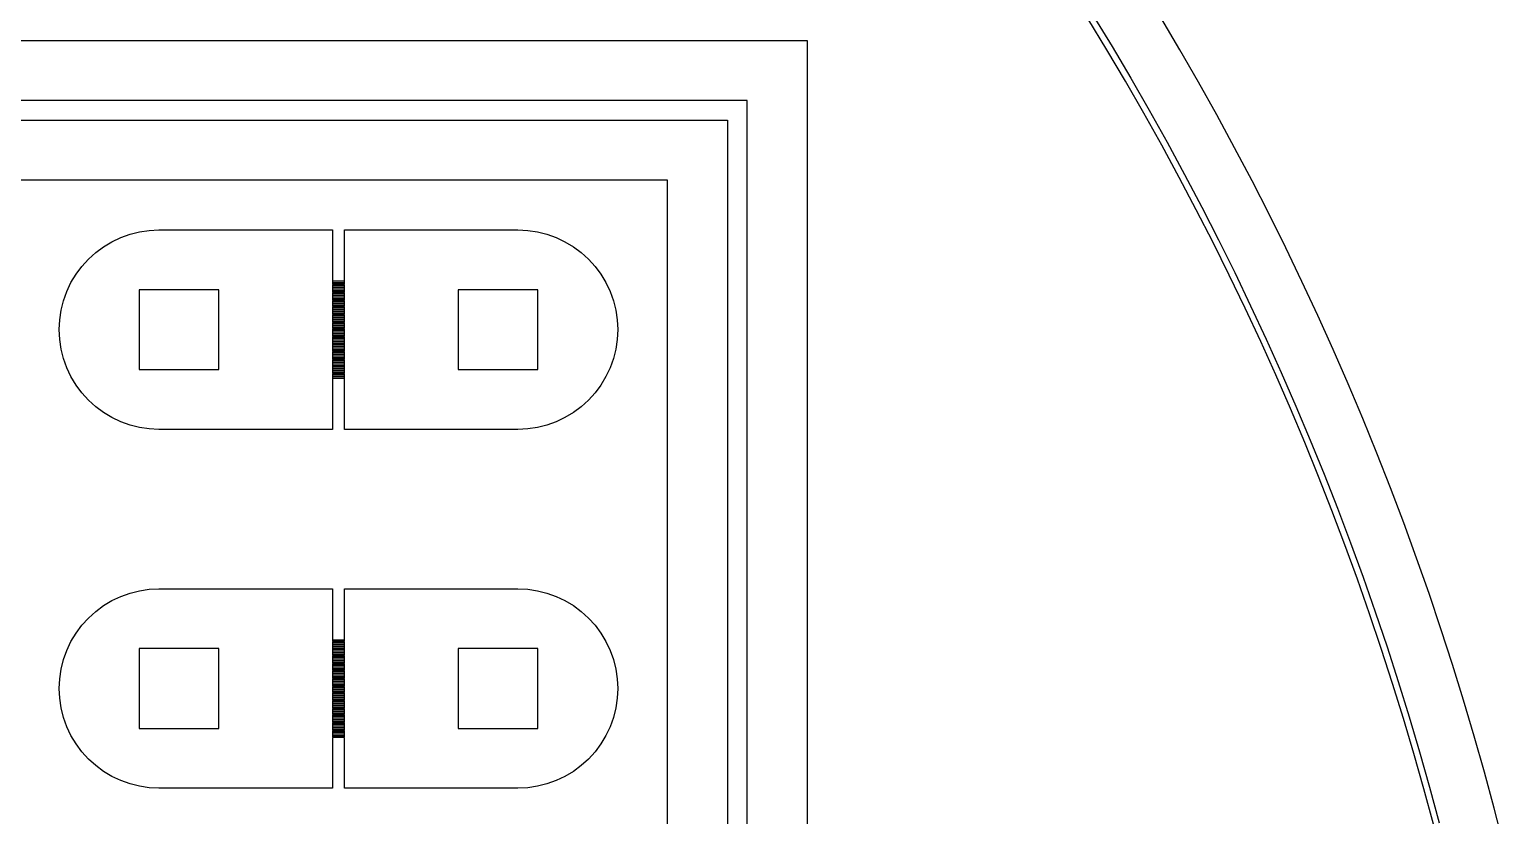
# Model space of a CAD drawing. Extents: x -17 to 130, y -40 to 112.
# Drawn here: x 91.25 to 128.21, y 55.32 to 75.03 of the extents above; entities that cross this region are included whole.
import ezdxf

# ---------------------------------------------------------------- set-up
doc = ezdxf.new("R2010")
doc.units = 0

msp = doc.modelspace()

# ---------------------------------------------------------------- linework, layer by layer
for p, q in [((117.915, 75.3836), (118.394, 74.5963)), ((118.265, 74.5191), (117.788, 75.3049)), ((120.094, 74.5207), (119.616, 75.3289)), ((-2.75, 74.75), (110.75, 74.75)), ((110.75, 74.75), (110.75, -2.75)), ((118.733, 73.7276), (118.265, 74.5191)), ((118.394, 74.5963), (118.863, 73.8031)), ((120.562, 73.7067), (120.094, 74.5207)), ((119.191, 72.9304), (118.733, 73.7276)), ((118.863, 73.8031), (119.322, 73.0043)), ((121.019, 72.8871), (120.562, 73.7067)), ((109.25, 73.25), (-1.25, 73.25)), ((109.25, -1.25), (109.25, 73.25)), ((119.64, 72.1276), (119.191, 72.9304)), ((119.322, 73.0043), (119.771, 72.1999)), ((121.467, 72.0618), (121.019, 72.8871)), ((-0.75, 72.75), (108.75, 72.75)), ((108.75, 72.75), (108.75, -0.75)), ((120.078, 71.3194), (119.64, 72.1276)), ((119.771, 72.1999), (120.21, 71.3901)), ((121.904, 71.2312), (121.467, 72.0618)), ((120.506, 70.5059), (120.078, 71.3194)), ((120.21, 71.3901), (120.64, 70.5749)), ((107.25, 71.25), (0.75, 71.25)), ((107.25, 0.75), (107.25, 71.25)), ((122.332, 70.3953), (121.904, 71.2312)), ((120.925, 69.6871), (120.506, 70.5059)), ((120.64, 70.5749), (121.059, 69.7546)), ((122.749, 69.5541), (122.332, 70.3953)), ((93.5433, 69.8097), (93.7743, 69.8923)), ((93.7743, 69.8923), (94.0123, 69.952)), ((94.0123, 69.952), (94.255, 69.988)), ((94.255, 69.988), (94.5, 70)), ((94.5, 70), (98.85, 70)), ((98.85, 70), (98.85, 68.725)), ((99.15, 68.725), (99.15, 70)), ((99.15, 70), (103.5, 70)), ((103.5, 70), (103.745, 69.988)), ((103.745, 69.988), (103.988, 69.952)), ((103.988, 69.952), (104.226, 69.8923)), ((104.226, 69.8923), (104.457, 69.8097)), ((92.914, 69.4325), (93.1111, 69.5787)), ((93.1111, 69.5787), (93.3215, 69.7048)), ((93.3215, 69.7048), (93.5433, 69.8097)), ((104.457, 69.8097), (104.678, 69.7048)), ((104.678, 69.7048), (104.889, 69.5787)), ((104.889, 69.5787), (105.086, 69.4325)), ((121.333, 68.8633), (120.925, 69.6871)), ((121.059, 69.7546), (121.468, 68.9291)), ((123.155, 68.708), (122.749, 69.5541)), ((92.5675, 69.086), (92.7322, 69.2678)), ((92.7322, 69.2678), (92.914, 69.4325)), ((105.086, 69.4325), (105.268, 69.2678)), ((105.268, 69.2678), (105.433, 69.086)), ((92.2952, 68.6785), (92.4213, 68.8889)), ((92.4213, 68.8889), (92.5675, 69.086)), ((105.433, 69.086), (105.579, 68.8889)), ((105.579, 68.8889), (105.705, 68.6785)), ((121.731, 68.0346), (121.333, 68.8633)), ((121.468, 68.9291), (121.867, 68.0987)), ((92.1077, 68.2257), (92.1903, 68.4567)), ((92.1903, 68.4567), (92.2952, 68.6785)), ((96, 68.5), (94, 68.5)), ((94, 68.5), (94, 66.5)), ((96, 66.5), (96, 68.5)), ((98.85, 68.725), (99.15, 68.725)), ((99.15, 68.715), (98.85, 68.715)), ((98.85, 68.715), (98.85, 68.685)), ((98.85, 68.685), (99.15, 68.685)), ((99.15, 68.675), (98.85, 68.675)), ((98.85, 68.675), (98.85, 68.645)), ((98.85, 68.645), (99.15, 68.645)), ((99.15, 68.635), (98.85, 68.635)), ((98.85, 68.635), (98.85, 68.605)), ((98.85, 68.605), (99.15, 68.605)), ((99.15, 68.595), (98.85, 68.595)), ((98.85, 68.595), (98.85, 68.565)), ((98.85, 68.565), (99.15, 68.565)), ((99.15, 68.555), (98.85, 68.555)), ((98.85, 68.555), (98.85, 68.525)), ((98.85, 68.525), (99.15, 68.525)), ((99.15, 68.515), (98.85, 68.515)), ((98.85, 68.515), (98.85, 68.485)), ((98.85, 68.485), (99.15, 68.485)), ((99.15, 68.475), (98.85, 68.475)), ((98.85, 68.475), (98.85, 68.445)), ((98.85, 68.445), (99.15, 68.445)), ((99.15, 68.435), (98.85, 68.435)), ((98.85, 68.435), (98.85, 68.405)), ((98.85, 68.405), (99.15, 68.405)), ((99.15, 68.395), (98.85, 68.395)), ((98.85, 68.395), (98.85, 68.365)), ((98.85, 68.365), (99.15, 68.365)), ((99.15, 68.685), (99.15, 68.715)), ((99.15, 68.645), (99.15, 68.675)), ((99.15, 68.605), (99.15, 68.635)), ((99.15, 68.565), (99.15, 68.595)), ((99.15, 68.525), (99.15, 68.555)), ((99.15, 68.485), (99.15, 68.515)), ((99.15, 68.445), (99.15, 68.475)), ((99.15, 68.405), (99.15, 68.435)), ((99.15, 68.365), (99.15, 68.395)), ((104, 68.5), (102, 68.5)), ((102, 68.5), (102, 66.5)), ((104, 66.5), (104, 68.5)), ((105.705, 68.6785), (105.81, 68.4567)), ((105.81, 68.4567), (105.892, 68.2257)), ((123.551, 67.8569), (123.155, 68.708)), ((92.048, 67.9877), (92.1077, 68.2257)), ((99.15, 68.355), (98.85, 68.355)), ((98.85, 68.355), (98.85, 68.325)), ((98.85, 68.325), (99.15, 68.325)), ((99.15, 68.315), (98.85, 68.315)), ((98.85, 68.315), (98.85, 68.285)), ((98.85, 68.285), (99.15, 68.285)), ((99.15, 68.275), (98.85, 68.275)), ((98.85, 68.275), (98.85, 68.245)), ((98.85, 68.245), (99.15, 68.245)), ((99.15, 68.235), (98.85, 68.235)), ((98.85, 68.235), (98.85, 68.205)), ((98.85, 68.205), (99.15, 68.205)), ((99.15, 68.195), (98.85, 68.195)), ((98.85, 68.195), (98.85, 68.165)), ((98.85, 68.165), (99.15, 68.165)), ((99.15, 68.155), (98.85, 68.155)), ((98.85, 68.155), (98.85, 68.125)), ((98.85, 68.125), (99.15, 68.125)), ((99.15, 68.115), (98.85, 68.115)), ((98.85, 68.115), (98.85, 68.085)), ((98.85, 68.085), (99.15, 68.085)), ((99.15, 68.075), (98.85, 68.075)), ((98.85, 68.075), (98.85, 68.045)), ((98.85, 68.045), (99.15, 68.045)), ((99.15, 68.035), (98.85, 68.035)), ((98.85, 68.035), (98.85, 68.005)), ((98.85, 68.005), (99.15, 68.005)), ((99.15, 67.995), (98.85, 67.995)), ((98.85, 67.995), (98.85, 67.965)), ((99.15, 68.325), (99.15, 68.355)), ((99.15, 68.285), (99.15, 68.315)), ((99.15, 68.245), (99.15, 68.275)), ((99.15, 68.205), (99.15, 68.235)), ((99.15, 68.165), (99.15, 68.195)), ((99.15, 68.125), (99.15, 68.155)), ((99.15, 68.085), (99.15, 68.115)), ((99.15, 68.045), (99.15, 68.075)), ((99.15, 68.005), (99.15, 68.035)), ((99.15, 67.965), (99.15, 67.995)), ((105.892, 68.2257), (105.952, 67.9877)), ((122.119, 67.201), (121.731, 68.0346)), ((121.867, 68.0987), (122.256, 67.2634)), ((92, 67.5), (92.012, 67.745)), ((92.012, 67.745), (92.048, 67.9877)), ((98.85, 67.965), (99.15, 67.965)), ((99.15, 67.955), (98.85, 67.955)), ((98.85, 67.955), (98.85, 67.925)), ((98.85, 67.925), (99.15, 67.925)), ((99.15, 67.915), (98.85, 67.915)), ((98.85, 67.915), (98.85, 67.885)), ((98.85, 67.885), (99.15, 67.885)), ((99.15, 67.875), (98.85, 67.875)), ((98.85, 67.875), (98.85, 67.845)), ((98.85, 67.845), (99.15, 67.845)), ((99.15, 67.835), (98.85, 67.835)), ((98.85, 67.835), (98.85, 67.805)), ((98.85, 67.805), (99.15, 67.805)), ((99.15, 67.795), (98.85, 67.795)), ((98.85, 67.795), (98.85, 67.765)), ((98.85, 67.765), (99.15, 67.765)), ((99.15, 67.755), (98.85, 67.755)), ((98.85, 67.755), (98.85, 67.725)), ((98.85, 67.725), (99.15, 67.725)), ((99.15, 67.715), (98.85, 67.715)), ((98.85, 67.715), (98.85, 67.685)), ((98.85, 67.685), (99.15, 67.685)), ((99.15, 67.675), (98.85, 67.675)), ((98.85, 67.675), (98.85, 67.645)), ((98.85, 67.645), (99.15, 67.645)), ((99.15, 67.635), (98.85, 67.635)), ((98.85, 67.635), (98.85, 67.605)), ((99.15, 67.925), (99.15, 67.955)), ((99.15, 67.885), (99.15, 67.915)), ((99.15, 67.845), (99.15, 67.875)), ((99.15, 67.805), (99.15, 67.835)), ((99.15, 67.765), (99.15, 67.795)), ((99.15, 67.725), (99.15, 67.755)), ((99.15, 67.685), (99.15, 67.715)), ((99.15, 67.645), (99.15, 67.675)), ((99.15, 67.605), (99.15, 67.635)), ((105.952, 67.9877), (105.988, 67.745)), ((105.988, 67.745), (106, 67.5)), ((123.937, 67.001), (123.551, 67.8569)), ((92.012, 67.255), (92, 67.5)), ((92.048, 67.0123), (92.012, 67.255)), ((98.85, 67.605), (99.15, 67.605)), ((99.15, 67.595), (98.85, 67.595)), ((98.85, 67.595), (98.85, 67.565)), ((98.85, 67.565), (99.15, 67.565)), ((99.15, 67.555), (98.85, 67.555)), ((98.85, 67.555), (98.85, 67.525)), ((98.85, 67.525), (99.15, 67.525)), ((99.15, 67.515), (98.85, 67.515)), ((98.85, 67.515), (98.85, 67.485)), ((98.85, 67.485), (99.15, 67.485)), ((99.15, 67.475), (98.85, 67.475)), ((98.85, 67.475), (98.85, 67.445)), ((98.85, 67.445), (99.15, 67.445)), ((99.15, 67.435), (98.85, 67.435)), ((98.85, 67.435), (98.85, 67.405)), ((98.85, 67.405), (99.15, 67.405)), ((99.15, 67.395), (98.85, 67.395)), ((98.85, 67.395), (98.85, 67.365)), ((98.85, 67.365), (99.15, 67.365)), ((99.15, 67.355), (98.85, 67.355)), ((98.85, 67.355), (98.85, 67.325)), ((98.85, 67.325), (99.15, 67.325)), ((99.15, 67.315), (98.85, 67.315)), ((98.85, 67.315), (98.85, 67.285)), ((98.85, 67.285), (99.15, 67.285)), ((99.15, 67.275), (98.85, 67.275)), ((98.85, 67.275), (98.85, 67.245)), ((99.15, 67.565), (99.15, 67.595)), ((99.15, 67.525), (99.15, 67.555)), ((99.15, 67.485), (99.15, 67.515)), ((99.15, 67.445), (99.15, 67.475)), ((99.15, 67.405), (99.15, 67.435)), ((99.15, 67.365), (99.15, 67.395)), ((99.15, 67.325), (99.15, 67.355)), ((99.15, 67.285), (99.15, 67.315)), ((99.15, 67.245), (99.15, 67.275)), ((105.988, 67.255), (105.952, 67.0123)), ((106, 67.5), (105.988, 67.255)), ((122.256, 67.2634), (122.634, 66.4235)), ((92.1077, 66.7743), (92.048, 67.0123)), ((98.85, 67.245), (99.15, 67.245)), ((99.15, 67.235), (98.85, 67.235)), ((98.85, 67.235), (98.85, 67.205)), ((98.85, 67.205), (99.15, 67.205)), ((99.15, 67.195), (98.85, 67.195)), ((98.85, 67.195), (98.85, 67.165)), ((98.85, 67.165), (99.15, 67.165)), ((99.15, 67.155), (98.85, 67.155)), ((98.85, 67.155), (98.85, 67.125)), ((98.85, 67.125), (99.15, 67.125)), ((99.15, 67.115), (98.85, 67.115)), ((98.85, 67.115), (98.85, 67.085)), ((98.85, 67.085), (99.15, 67.085)), ((99.15, 67.075), (98.85, 67.075)), ((98.85, 67.075), (98.85, 67.045)), ((98.85, 67.045), (99.15, 67.045)), ((99.15, 67.035), (98.85, 67.035)), ((98.85, 67.035), (98.85, 67.005)), ((98.85, 67.005), (99.15, 67.005)), ((99.15, 66.995), (98.85, 66.995)), ((98.85, 66.995), (98.85, 66.965)), ((98.85, 66.965), (99.15, 66.965)), ((99.15, 66.955), (98.85, 66.955)), ((98.85, 66.955), (98.85, 66.925)), ((98.85, 66.925), (99.15, 66.925)), ((99.15, 66.915), (98.85, 66.915)), ((98.85, 66.915), (98.85, 66.885)), ((98.85, 66.885), (99.15, 66.885)), ((99.15, 67.205), (99.15, 67.235)), ((99.15, 67.165), (99.15, 67.195)), ((99.15, 67.125), (99.15, 67.155)), ((99.15, 67.085), (99.15, 67.115)), ((99.15, 67.045), (99.15, 67.075)), ((99.15, 67.005), (99.15, 67.035)), ((99.15, 66.965), (99.15, 66.995)), ((99.15, 66.925), (99.15, 66.955)), ((99.15, 66.885), (99.15, 66.915)), ((105.952, 67.0123), (105.892, 66.7743)), ((122.497, 66.3627), (122.119, 67.201)), ((124.312, 66.1404), (123.937, 67.001)), ((92.1903, 66.5433), (92.1077, 66.7743)), ((92.2952, 66.3215), (92.1903, 66.5433)), ((99.15, 66.875), (98.85, 66.875)), ((98.85, 66.875), (98.85, 66.845)), ((98.85, 66.845), (99.15, 66.845)), ((99.15, 66.835), (98.85, 66.835)), ((98.85, 66.835), (98.85, 66.805)), ((98.85, 66.805), (99.15, 66.805)), ((99.15, 66.795), (98.85, 66.795)), ((98.85, 66.795), (98.85, 66.765)), ((98.85, 66.765), (99.15, 66.765)), ((99.15, 66.755), (98.85, 66.755)), ((98.85, 66.755), (98.85, 66.725)), ((98.85, 66.725), (99.15, 66.725)), ((99.15, 66.715), (98.85, 66.715)), ((98.85, 66.715), (98.85, 66.685)), ((98.85, 66.685), (99.15, 66.685)), ((99.15, 66.675), (98.85, 66.675)), ((98.85, 66.675), (98.85, 66.645)), ((98.85, 66.645), (99.15, 66.645)), ((99.15, 66.635), (98.85, 66.635)), ((98.85, 66.635), (98.85, 66.605)), ((98.85, 66.605), (99.15, 66.605)), ((99.15, 66.595), (98.85, 66.595)), ((98.85, 66.595), (98.85, 66.565)), ((98.85, 66.565), (99.15, 66.565)), ((99.15, 66.555), (98.85, 66.555)), ((98.85, 66.555), (98.85, 66.525)), ((98.85, 66.525), (99.15, 66.525)), ((99.15, 66.515), (98.85, 66.515)), ((98.85, 66.515), (98.85, 66.485)), ((99.15, 66.845), (99.15, 66.875)), ((99.15, 66.805), (99.15, 66.835)), ((99.15, 66.765), (99.15, 66.795)), ((99.15, 66.725), (99.15, 66.755)), ((99.15, 66.685), (99.15, 66.715)), ((99.15, 66.645), (99.15, 66.675)), ((99.15, 66.605), (99.15, 66.635)), ((99.15, 66.565), (99.15, 66.595)), ((99.15, 66.525), (99.15, 66.555)), ((99.15, 66.485), (99.15, 66.515)), ((105.81, 66.5433), (105.705, 66.3215)), ((105.892, 66.7743), (105.81, 66.5433)), ((92.4213, 66.1111), (92.2952, 66.3215)), ((94, 66.5), (96, 66.5)), ((98.85, 66.485), (99.15, 66.485)), ((99.15, 66.475), (98.85, 66.475)), ((98.85, 66.475), (98.85, 66.445)), ((98.85, 66.445), (99.15, 66.445)), ((99.15, 66.435), (98.85, 66.435)), ((98.85, 66.435), (98.85, 66.405)), ((98.85, 66.405), (99.15, 66.405)), ((99.15, 66.395), (98.85, 66.395)), ((98.85, 66.395), (98.85, 66.365)), ((98.85, 66.365), (99.15, 66.365)), ((99.15, 66.355), (98.85, 66.355)), ((98.85, 66.355), (98.85, 66.325)), ((98.85, 66.325), (99.15, 66.325)), ((99.15, 66.315), (98.85, 66.315)), ((98.85, 66.315), (98.85, 66.285)), ((98.85, 66.285), (99.15, 66.285)), ((99.15, 66.275), (98.85, 66.275)), ((98.85, 66.275), (98.85, 65)), ((99.15, 66.445), (99.15, 66.475)), ((99.15, 66.405), (99.15, 66.435)), ((99.15, 66.365), (99.15, 66.395)), ((99.15, 66.325), (99.15, 66.355)), ((99.15, 66.285), (99.15, 66.315)), ((99.15, 65), (99.15, 66.275)), ((102, 66.5), (104, 66.5)), ((105.705, 66.3215), (105.579, 66.1111)), ((122.865, 65.5199), (122.497, 66.3627)), ((122.634, 66.4235), (123.002, 65.5789)), ((92.5675, 65.914), (92.4213, 66.1111)), ((92.7322, 65.7322), (92.5675, 65.914)), ((105.433, 65.914), (105.268, 65.7322)), ((105.579, 66.1111), (105.433, 65.914)), ((124.677, 65.2753), (124.312, 66.1404)), ((92.914, 65.5675), (92.7322, 65.7322)), ((93.1111, 65.4213), (92.914, 65.5675)), ((93.3215, 65.2952), (93.1111, 65.4213)), ((104.889, 65.4213), (104.678, 65.2952)), ((105.086, 65.5675), (104.889, 65.4213)), ((105.268, 65.7322), (105.086, 65.5675)), ((123.222, 64.6725), (122.865, 65.5199)), ((123.002, 65.5789), (123.36, 64.7299)), ((93.5433, 65.1903), (93.3215, 65.2952)), ((93.7743, 65.1077), (93.5433, 65.1903)), ((94.0123, 65.048), (93.7743, 65.1077)), ((94.255, 65.012), (94.0123, 65.048)), ((103.988, 65.048), (103.745, 65.012)), ((104.226, 65.1077), (103.988, 65.048)), ((104.457, 65.1903), (104.226, 65.1077)), ((104.678, 65.2952), (104.457, 65.1903)), ((125.031, 64.4058), (124.677, 65.2753)), ((94.5, 65), (94.255, 65.012)), ((98.85, 65), (94.5, 65)), ((103.5, 65), (99.15, 65)), ((103.745, 65.012), (103.5, 65)), ((123.568, 63.8209), (123.222, 64.6725)), ((123.36, 64.7299), (123.708, 63.8766)), ((125.374, 63.532), (125.031, 64.4058)), ((123.904, 62.9651), (123.568, 63.8209)), ((123.708, 63.8766), (124.044, 63.0191)), ((125.706, 62.654), (125.374, 63.532)), ((124.23, 62.1053), (123.904, 62.9651)), ((124.044, 63.0191), (124.371, 62.1575)), ((126.028, 61.7721), (125.706, 62.654)), ((124.545, 61.2415), (124.23, 62.1053)), ((124.371, 62.1575), (124.686, 61.292)), ((126.339, 60.8862), (126.028, 61.7721)), ((94.0123, 60.952), (94.255, 60.988)), ((94.255, 60.988), (94.5, 61)), ((94.5, 61), (98.85, 61)), ((98.85, 61), (98.85, 59.725)), ((99.15, 59.725), (99.15, 61)), ((99.15, 61), (103.5, 61)), ((103.5, 61), (103.745, 60.988)), ((103.745, 60.988), (103.988, 60.952)), ((124.85, 60.3739), (124.545, 61.2415)), ((124.686, 61.292), (124.991, 60.4227)), ((93.1111, 60.5787), (93.3215, 60.7048)), ((93.3215, 60.7048), (93.5433, 60.8097)), ((93.5433, 60.8097), (93.7743, 60.8923)), ((93.7743, 60.8923), (94.0123, 60.952)), ((103.988, 60.952), (104.226, 60.8923)), ((104.226, 60.8923), (104.457, 60.8097)), ((104.457, 60.8097), (104.678, 60.7048)), ((104.678, 60.7048), (104.889, 60.5787)), ((126.639, 59.9966), (126.339, 60.8862)), ((92.5675, 60.086), (92.7322, 60.2678)), ((92.7322, 60.2678), (92.914, 60.4325)), ((92.914, 60.4325), (93.1111, 60.5787)), ((104.889, 60.5787), (105.086, 60.4325)), ((105.086, 60.4325), (105.268, 60.2678)), ((105.268, 60.2678), (105.433, 60.086)), ((125.143, 59.5026), (124.85, 60.3739)), ((124.991, 60.4227), (125.286, 59.5497)), ((92.2952, 59.6785), (92.4213, 59.8889)), ((92.4213, 59.8889), (92.5675, 60.086)), ((105.433, 60.086), (105.579, 59.8889)), ((105.579, 59.8889), (105.705, 59.6785)), ((126.928, 59.1035), (126.639, 59.9966)), ((92.1903, 59.4567), (92.2952, 59.6785)), ((96, 59.5), (94, 59.5)), ((94, 59.5), (94, 57.5)), ((96, 57.5), (96, 59.5)), ((98.85, 59.725), (99.15, 59.725)), ((99.15, 59.715), (98.85, 59.715)), ((98.85, 59.715), (98.85, 59.685)), ((98.85, 59.685), (99.15, 59.685)), ((99.15, 59.675), (98.85, 59.675)), ((98.85, 59.675), (98.85, 59.645)), ((98.85, 59.645), (99.15, 59.645)), ((99.15, 59.635), (98.85, 59.635)), ((98.85, 59.635), (98.85, 59.605)), ((98.85, 59.605), (99.15, 59.605)), ((99.15, 59.595), (98.85, 59.595)), ((98.85, 59.595), (98.85, 59.565)), ((98.85, 59.565), (99.15, 59.565)), ((99.15, 59.555), (98.85, 59.555)), ((98.85, 59.555), (98.85, 59.525)), ((98.85, 59.525), (99.15, 59.525)), ((99.15, 59.515), (98.85, 59.515)), ((98.85, 59.515), (98.85, 59.485)), ((99.15, 59.685), (99.15, 59.715)), ((99.15, 59.645), (99.15, 59.675)), ((99.15, 59.605), (99.15, 59.635)), ((99.15, 59.565), (99.15, 59.595)), ((99.15, 59.525), (99.15, 59.555)), ((99.15, 59.485), (99.15, 59.515)), ((104, 59.5), (102, 59.5)), ((102, 59.5), (102, 57.5)), ((104, 57.5), (104, 59.5)), ((105.705, 59.6785), (105.81, 59.4567)), ((125.426, 58.6278), (125.143, 59.5026)), ((125.286, 59.5497), (125.569, 58.6731)), ((92.048, 58.9877), (92.1077, 59.2257)), ((92.1077, 59.2257), (92.1903, 59.4567)), ((98.85, 59.485), (99.15, 59.485)), ((99.15, 59.475), (98.85, 59.475)), ((98.85, 59.475), (98.85, 59.445)), ((98.85, 59.445), (99.15, 59.445)), ((99.15, 59.435), (98.85, 59.435)), ((98.85, 59.435), (98.85, 59.405)), ((98.85, 59.405), (99.15, 59.405)), ((99.15, 59.395), (98.85, 59.395)), ((98.85, 59.395), (98.85, 59.365)), ((98.85, 59.365), (99.15, 59.365)), ((99.15, 59.355), (98.85, 59.355)), ((98.85, 59.355), (98.85, 59.325)), ((98.85, 59.325), (99.15, 59.325)), ((99.15, 59.315), (98.85, 59.315)), ((98.85, 59.315), (98.85, 59.285)), ((98.85, 59.285), (99.15, 59.285)), ((99.15, 59.275), (98.85, 59.275)), ((98.85, 59.275), (98.85, 59.245)), ((98.85, 59.245), (99.15, 59.245)), ((99.15, 59.235), (98.85, 59.235)), ((98.85, 59.235), (98.85, 59.205)), ((98.85, 59.205), (99.15, 59.205)), ((99.15, 59.195), (98.85, 59.195)), ((98.85, 59.195), (98.85, 59.165)), ((98.85, 59.165), (99.15, 59.165)), ((99.15, 59.155), (98.85, 59.155)), ((98.85, 59.155), (98.85, 59.125)), ((98.85, 59.125), (99.15, 59.125)), ((99.15, 59.445), (99.15, 59.475)), ((99.15, 59.405), (99.15, 59.435)), ((99.15, 59.365), (99.15, 59.395)), ((99.15, 59.325), (99.15, 59.355)), ((99.15, 59.285), (99.15, 59.315)), ((99.15, 59.245), (99.15, 59.275)), ((99.15, 59.205), (99.15, 59.235)), ((99.15, 59.165), (99.15, 59.195)), ((99.15, 59.125), (99.15, 59.155)), ((105.81, 59.4567), (105.892, 59.2257)), ((105.892, 59.2257), (105.952, 58.9877)), ((92.012, 58.745), (92.048, 58.9877)), ((99.15, 59.115), (98.85, 59.115)), ((98.85, 59.115), (98.85, 59.085)), ((98.85, 59.085), (99.15, 59.085)), ((99.15, 59.075), (98.85, 59.075)), ((98.85, 59.075), (98.85, 59.045)), ((98.85, 59.045), (99.15, 59.045)), ((99.15, 59.035), (98.85, 59.035)), ((98.85, 59.035), (98.85, 59.005)), ((98.85, 59.005), (99.15, 59.005)), ((99.15, 58.995), (98.85, 58.995)), ((98.85, 58.995), (98.85, 58.965)), ((98.85, 58.965), (99.15, 58.965)), ((99.15, 58.955), (98.85, 58.955)), ((98.85, 58.955), (98.85, 58.925)), ((98.85, 58.925), (99.15, 58.925)), ((99.15, 58.915), (98.85, 58.915)), ((98.85, 58.915), (98.85, 58.885)), ((98.85, 58.885), (99.15, 58.885)), ((99.15, 58.875), (98.85, 58.875)), ((98.85, 58.875), (98.85, 58.845)), ((98.85, 58.845), (99.15, 58.845)), ((99.15, 58.835), (98.85, 58.835)), ((98.85, 58.835), (98.85, 58.805)), ((98.85, 58.805), (99.15, 58.805)), ((99.15, 58.795), (98.85, 58.795)), ((98.85, 58.795), (98.85, 58.765)), ((98.85, 58.765), (99.15, 58.765)), ((99.15, 58.755), (98.85, 58.755)), ((98.85, 58.755), (98.85, 58.725)), ((99.15, 59.085), (99.15, 59.115)), ((99.15, 59.045), (99.15, 59.075)), ((99.15, 59.005), (99.15, 59.035)), ((99.15, 58.965), (99.15, 58.995)), ((99.15, 58.925), (99.15, 58.955)), ((99.15, 58.885), (99.15, 58.915)), ((99.15, 58.845), (99.15, 58.875)), ((99.15, 58.805), (99.15, 58.835)), ((99.15, 58.765), (99.15, 58.795)), ((99.15, 58.725), (99.15, 58.755)), ((105.952, 58.9877), (105.988, 58.745)), ((127.206, 58.2068), (126.928, 59.1035)), ((92, 58.5), (92.012, 58.745)), ((92.012, 58.255), (92, 58.5)), ((98.85, 58.725), (99.15, 58.725)), ((99.15, 58.715), (98.85, 58.715)), ((98.85, 58.715), (98.85, 58.685)), ((98.85, 58.685), (99.15, 58.685)), ((99.15, 58.675), (98.85, 58.675)), ((98.85, 58.675), (98.85, 58.645)), ((98.85, 58.645), (99.15, 58.645)), ((99.15, 58.635), (98.85, 58.635)), ((98.85, 58.635), (98.85, 58.605)), ((98.85, 58.605), (99.15, 58.605)), ((99.15, 58.595), (98.85, 58.595)), ((98.85, 58.595), (98.85, 58.565)), ((98.85, 58.565), (99.15, 58.565)), ((99.15, 58.555), (98.85, 58.555)), ((98.85, 58.555), (98.85, 58.525)), ((98.85, 58.525), (99.15, 58.525)), ((99.15, 58.515), (98.85, 58.515)), ((98.85, 58.515), (98.85, 58.485)), ((98.85, 58.485), (99.15, 58.485)), ((99.15, 58.475), (98.85, 58.475)), ((98.85, 58.475), (98.85, 58.445)), ((98.85, 58.445), (99.15, 58.445)), ((99.15, 58.435), (98.85, 58.435)), ((98.85, 58.435), (98.85, 58.405)), ((98.85, 58.405), (99.15, 58.405)), ((99.15, 58.395), (98.85, 58.395)), ((98.85, 58.395), (98.85, 58.365)), ((99.15, 58.685), (99.15, 58.715)), ((99.15, 58.645), (99.15, 58.675)), ((99.15, 58.605), (99.15, 58.635)), ((99.15, 58.565), (99.15, 58.595)), ((99.15, 58.525), (99.15, 58.555)), ((99.15, 58.485), (99.15, 58.515)), ((99.15, 58.445), (99.15, 58.475)), ((99.15, 58.405), (99.15, 58.435)), ((99.15, 58.365), (99.15, 58.395)), ((105.988, 58.745), (106, 58.5)), ((106, 58.5), (105.988, 58.255)), ((125.699, 57.7496), (125.426, 58.6278)), ((125.569, 58.6731), (125.842, 57.7931)), ((92.048, 58.0123), (92.012, 58.255)), ((98.85, 58.365), (99.15, 58.365)), ((99.15, 58.355), (98.85, 58.355)), ((98.85, 58.355), (98.85, 58.325)), ((98.85, 58.325), (99.15, 58.325)), ((99.15, 58.315), (98.85, 58.315)), ((98.85, 58.315), (98.85, 58.285)), ((98.85, 58.285), (99.15, 58.285)), ((99.15, 58.275), (98.85, 58.275)), ((98.85, 58.275), (98.85, 58.245)), ((98.85, 58.245), (99.15, 58.245)), ((99.15, 58.235), (98.85, 58.235)), ((98.85, 58.235), (98.85, 58.205)), ((98.85, 58.205), (99.15, 58.205)), ((99.15, 58.195), (98.85, 58.195)), ((98.85, 58.195), (98.85, 58.165)), ((98.85, 58.165), (99.15, 58.165)), ((99.15, 58.155), (98.85, 58.155)), ((98.85, 58.155), (98.85, 58.125)), ((98.85, 58.125), (99.15, 58.125)), ((99.15, 58.115), (98.85, 58.115)), ((98.85, 58.115), (98.85, 58.085)), ((98.85, 58.085), (99.15, 58.085)), ((99.15, 58.075), (98.85, 58.075)), ((98.85, 58.075), (98.85, 58.045)), ((98.85, 58.045), (99.15, 58.045)), ((99.15, 58.035), (98.85, 58.035)), ((98.85, 58.035), (98.85, 58.005)), ((99.15, 58.325), (99.15, 58.355)), ((99.15, 58.285), (99.15, 58.315)), ((99.15, 58.245), (99.15, 58.275)), ((99.15, 58.205), (99.15, 58.235)), ((99.15, 58.165), (99.15, 58.195)), ((99.15, 58.125), (99.15, 58.155)), ((99.15, 58.085), (99.15, 58.115)), ((99.15, 58.045), (99.15, 58.075)), ((99.15, 58.005), (99.15, 58.035)), ((105.988, 58.255), (105.952, 58.0123)), ((127.473, 57.3067), (127.206, 58.2068)), ((92.1077, 57.7743), (92.048, 58.0123)), ((92.1903, 57.5433), (92.1077, 57.7743)), ((98.85, 58.005), (99.15, 58.005)), ((99.15, 57.995), (98.85, 57.995)), ((98.85, 57.995), (98.85, 57.965)), ((98.85, 57.965), (99.15, 57.965)), ((99.15, 57.955), (98.85, 57.955)), ((98.85, 57.955), (98.85, 57.925)), ((98.85, 57.925), (99.15, 57.925)), ((99.15, 57.915), (98.85, 57.915)), ((98.85, 57.915), (98.85, 57.885)), ((98.85, 57.885), (99.15, 57.885)), ((99.15, 57.875), (98.85, 57.875)), ((98.85, 57.875), (98.85, 57.845)), ((98.85, 57.845), (99.15, 57.845)), ((99.15, 57.835), (98.85, 57.835)), ((98.85, 57.835), (98.85, 57.805)), ((98.85, 57.805), (99.15, 57.805)), ((99.15, 57.795), (98.85, 57.795)), ((98.85, 57.795), (98.85, 57.765)), ((98.85, 57.765), (99.15, 57.765)), ((99.15, 57.755), (98.85, 57.755)), ((98.85, 57.755), (98.85, 57.725)), ((98.85, 57.725), (99.15, 57.725)), ((99.15, 57.715), (98.85, 57.715)), ((98.85, 57.715), (98.85, 57.685)), ((98.85, 57.685), (99.15, 57.685)), ((99.15, 57.675), (98.85, 57.675)), ((98.85, 57.675), (98.85, 57.645)), ((99.15, 57.965), (99.15, 57.995)), ((99.15, 57.925), (99.15, 57.955)), ((99.15, 57.885), (99.15, 57.915)), ((99.15, 57.845), (99.15, 57.875)), ((99.15, 57.805), (99.15, 57.835)), ((99.15, 57.765), (99.15, 57.795)), ((99.15, 57.725), (99.15, 57.755)), ((99.15, 57.685), (99.15, 57.715)), ((99.15, 57.645), (99.15, 57.675)), ((105.892, 57.7743), (105.81, 57.5433)), ((105.952, 58.0123), (105.892, 57.7743)), ((125.96, 56.8681), (125.699, 57.7496)), ((125.842, 57.7931), (126.104, 56.9099)), ((92.2952, 57.3215), (92.1903, 57.5433)), ((92.4213, 57.1111), (92.2952, 57.3215)), ((94, 57.5), (96, 57.5)), ((98.85, 57.645), (99.15, 57.645)), ((99.15, 57.635), (98.85, 57.635)), ((98.85, 57.635), (98.85, 57.605)), ((98.85, 57.605), (99.15, 57.605)), ((99.15, 57.595), (98.85, 57.595)), ((98.85, 57.595), (98.85, 57.565)), ((98.85, 57.565), (99.15, 57.565)), ((99.15, 57.555), (98.85, 57.555)), ((98.85, 57.555), (98.85, 57.525)), ((98.85, 57.525), (99.15, 57.525)), ((99.15, 57.515), (98.85, 57.515)), ((98.85, 57.515), (98.85, 57.485)), ((98.85, 57.485), (99.15, 57.485)), ((99.15, 57.475), (98.85, 57.475)), ((98.85, 57.475), (98.85, 57.445)), ((98.85, 57.445), (99.15, 57.445)), ((99.15, 57.435), (98.85, 57.435)), ((98.85, 57.435), (98.85, 57.405)), ((98.85, 57.405), (99.15, 57.405)), ((99.15, 57.395), (98.85, 57.395)), ((98.85, 57.395), (98.85, 57.365)), ((98.85, 57.365), (99.15, 57.365)), ((99.15, 57.355), (98.85, 57.355)), ((98.85, 57.355), (98.85, 57.325)), ((98.85, 57.325), (99.15, 57.325)), ((99.15, 57.315), (98.85, 57.315)), ((98.85, 57.315), (98.85, 57.285)), ((98.85, 57.285), (99.15, 57.285)), ((99.15, 57.605), (99.15, 57.635)), ((99.15, 57.565), (99.15, 57.595)), ((99.15, 57.525), (99.15, 57.555)), ((99.15, 57.485), (99.15, 57.515)), ((99.15, 57.445), (99.15, 57.475)), ((99.15, 57.405), (99.15, 57.435)), ((99.15, 57.365), (99.15, 57.395)), ((99.15, 57.325), (99.15, 57.355)), ((99.15, 57.285), (99.15, 57.315)), ((102, 57.5), (104, 57.5)), ((105.705, 57.3215), (105.579, 57.1111)), ((105.81, 57.5433), (105.705, 57.3215)), ((127.729, 56.4035), (127.473, 57.3067)), ((92.5675, 56.914), (92.4213, 57.1111)), ((92.7322, 56.7322), (92.5675, 56.914)), ((99.15, 57.275), (98.85, 57.275)), ((98.85, 57.275), (98.85, 56)), ((99.15, 56), (99.15, 57.275)), ((105.433, 56.914), (105.268, 56.7322)), ((105.579, 57.1111), (105.433, 56.914)), ((126.104, 56.9099), (126.355, 56.0235)), ((92.914, 56.5675), (92.7322, 56.7322)), ((93.1111, 56.4213), (92.914, 56.5675)), ((105.086, 56.5675), (104.889, 56.4213)), ((105.268, 56.7322), (105.086, 56.5675)), ((126.211, 55.9834), (125.96, 56.8681)), ((93.3215, 56.2952), (93.1111, 56.4213)), ((93.5433, 56.1903), (93.3215, 56.2952)), ((93.7743, 56.1077), (93.5433, 56.1903)), ((104.457, 56.1903), (104.226, 56.1077)), ((104.678, 56.2952), (104.457, 56.1903)), ((104.889, 56.4213), (104.678, 56.2952)), ((127.974, 55.4972), (127.729, 56.4035)), ((94.0123, 56.048), (93.7743, 56.1077)), ((94.255, 56.012), (94.0123, 56.048)), ((94.5, 56), (94.255, 56.012)), ((98.85, 56), (94.5, 56)), ((103.5, 56), (99.15, 56)), ((103.745, 56.012), (103.5, 56)), ((103.988, 56.048), (103.745, 56.012)), ((104.226, 56.1077), (103.988, 56.048)), ((126.451, 55.0958), (126.211, 55.9834)), ((126.355, 56.0235), (126.596, 55.134)), ((128.207, 54.588), (127.974, 55.4972))]:
    msp.add_line(p, q)

doc.saveas('drawing.dxf')
